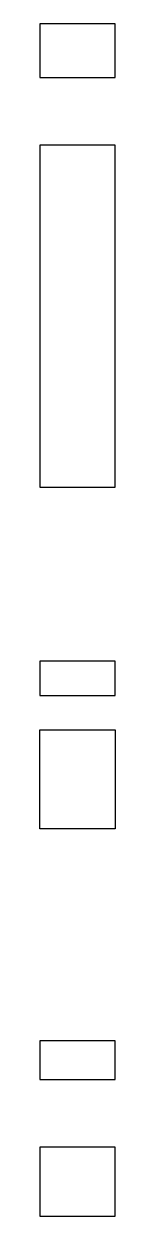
# Model space of a CAD drawing. Header units: metres. Extents: x -18.5 to -15.6, y -1.1 to 46.5.
import ezdxf

# ---------------------------------------------------------------- set-up
doc = ezdxf.new("R2010")
doc.units = ezdxf.units.M

msp = doc.modelspace()

# ---------------------------------------------------------------- linework, layer by layer
for p, q in [((-15.725, 46.5), (-18.55, 46.5)), ((-18.55, 46.5), (-18.55, 45.799)), ((-15.55, 46.5), (-15.725, 46.5)), ((-15.55, 45.405), (-15.55, 46.5)), ((-18.55, 45.799), (-18.55, 44.866)), ((-15.55, 45.385), (-15.55, 45.405)), ((-15.55, 45.291), (-15.55, 45.385)), ((-15.55, 45.099), (-15.55, 45.291)), ((-18.55, 44.866), (-18.55, 44.78)), ((-18.55, 44.78), (-18.55, 44.602)), ((-15.55, 44.783), (-15.55, 45.099)), ((-15.55, 44.358), (-15.55, 44.783)), ((-18.55, 44.602), (-18.55, 44.358)), ((-18.55, 44.358), (-15.787, 44.358)), ((-15.787, 44.358), (-15.55, 44.358)), ((-15.787, 44.358), (-15.787, 44.358)), ((-16.865, 41.652), (-18.55, 41.652)), ((-18.55, 41.652), (-18.55, 41.497)), ((-18.55, 41.497), (-18.55, 40.516)), ((-15.55, 41.652), (-16.865, 41.652)), ((-15.55, 41.497), (-15.55, 41.652)), ((-15.55, 41.444), (-15.55, 41.497)), ((-15.55, 33.425), (-15.55, 41.444)), ((-18.55, 40.516), (-18.55, 29.255)), ((-15.55, 28.002), (-15.55, 33.425)), ((-18.55, 29.255), (-18.55, 28.002)), ((-18.55, 28.002), (-16.906, 28.002)), ((-16.906, 28.002), (-15.55, 28.002)), ((-16.906, 28.002), (-16.906, 28.002)), ((-15.967, 21.05), (-18.55, 21.05)), ((-18.55, 21.05), (-18.55, 20.831)), ((-15.55, 21.05), (-15.967, 21.05)), ((-15.55, 20.831), (-15.55, 21.05)), ((-18.55, 20.831), (-18.55, 20.754)), ((-18.55, 20.754), (-18.55, 20.586)), ((-18.55, 20.586), (-18.55, 20.24)), ((-15.55, 20.754), (-15.55, 20.831)), ((-15.55, 20.586), (-15.55, 20.754)), ((-15.55, 20.24), (-15.55, 20.586)), ((-18.55, 20.24), (-18.55, 19.686)), ((-15.55, 19.686), (-15.55, 20.24)), ((-18.55, 19.686), (-15.954, 19.686)), ((-15.954, 19.686), (-15.55, 19.686)), ((-15.954, 19.686), (-15.954, 19.686)), ((-18.55, 17.629), (-18.55, 18.314)), ((-18.55, 18.314), (-18.146, 18.314)), ((-18.146, 18.314), (-15.55, 18.314)), ((-18.146, 18.314), (-18.146, 18.314)), ((-15.55, 18.314), (-15.55, 17.629)), ((-18.55, 16.88), (-18.55, 17.629)), ((-15.55, 17.629), (-15.55, 16.88)), ((-18.55, 16.25), (-18.55, 16.88)), ((-15.55, 16.88), (-15.55, 16.25)), ((-18.55, 15.764), (-18.55, 16.25)), ((-15.55, 16.25), (-15.55, 15.764)), ((-18.55, 15.417), (-18.55, 15.764)), ((-15.55, 15.764), (-15.55, 15.417)), ((-18.55, 14.362), (-18.55, 15.417)), ((-15.55, 15.417), (-15.55, 15.196)), ((-15.55, 15.196), (-15.55, 14.362)), ((-17.271, 14.362), (-18.55, 14.362)), ((-15.55, 14.362), (-17.271, 14.362)), ((-16.996, 5.9), (-18.55, 5.9)), ((-18.55, 5.9), (-18.55, 4.967)), ((-15.55, 5.9), (-16.996, 5.9)), ((-15.55, 5.106), (-15.55, 5.9)), ((-18.55, 4.967), (-18.55, 4.715)), ((-15.55, 4.967), (-15.55, 5.106)), ((-15.55, 4.715), (-15.55, 4.967)), ((-18.55, 4.715), (-18.55, 4.358)), ((-18.55, 4.358), (-15.787, 4.358)), ((-15.787, 4.358), (-15.55, 4.358)), ((-15.787, 4.358), (-15.787, 4.358)), ((-15.55, 4.358), (-15.55, 4.715)), ((-16.865, 1.652), (-18.55, 1.652)), ((-18.55, 1.652), (-18.55, 1.515)), ((-18.55, 1.515), (-18.55, 1.279)), ((-15.55, 1.652), (-16.865, 1.652)), ((-15.55, 1.399), (-15.55, 1.652)), ((-18.55, 1.279), (-18.55, 1.133)), ((-18.55, 1.133), (-18.55, -0.236)), ((-15.55, 0.94), (-15.55, 1.399)), ((-15.55, 0.63), (-15.55, 0.94)), ((-15.55, 0.443), (-15.55, 0.63)), ((-15.55, -0.675), (-15.55, 0.443)), ((-18.55, -0.236), (-18.55, -0.322)), ((-18.55, -0.322), (-18.55, -1.1)), ((-15.55, -0.766), (-15.55, -0.675)), ((-15.55, -0.826), (-15.55, -0.766)), ((-15.55, -0.862), (-15.55, -0.826)), ((-15.55, -0.878), (-15.55, -0.862)), ((-15.55, -1.1), (-15.55, -0.878)), ((-18.55, -1.1), (-17.449, -1.1)), ((-17.449, -1.1), (-15.55, -1.1)), ((-17.449, -1.1), (-17.449, -1.1))]:
    msp.add_line(p, q)

doc.saveas('drawing.dxf')
